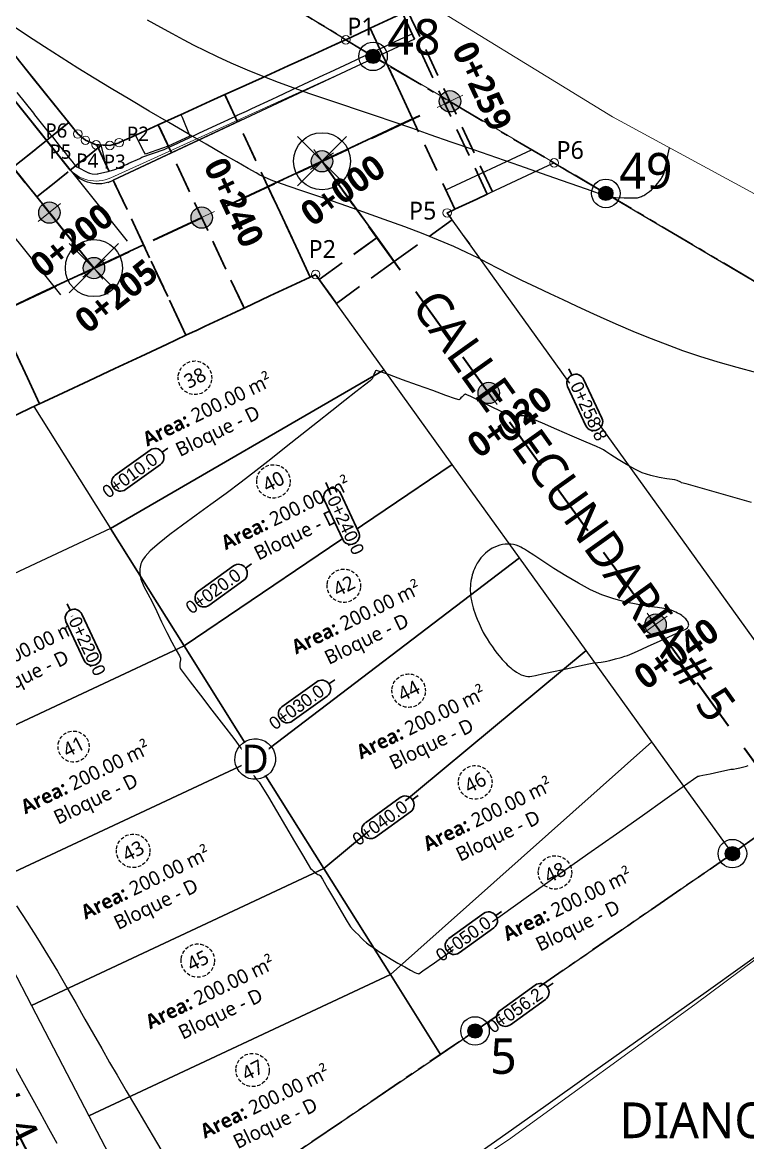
# Model space of a CAD drawing. Header units: millimetres. Extents: x 86 to 591881, y 99 to 1307229.
# Drawn here: x 590791.8 to 590842.6, y 1307091.2 to 1307169.7 of the extents above; entities that cross this region are included whole.
import ezdxf
from ezdxf.enums import TextEntityAlignment as Align

# ---------------------------------------------------------------- set-up
doc = ezdxf.new("R2010")
doc.units = ezdxf.units.MM
for name, pattern in [('CENTER2', [1.125, 0.75, -0.125, 0.125, -0.125]), ('DASHDOT', [1, 0.5, -0.25, 0, -0.25]), ('DASHED', [0.75, 0.5, -0.25]), ('DASHED2', [0.375, 0.25, -0.125]), ('HIDDEN', [0.375, 0.25, -0.125]), ('PHANTOM', [2.5, 1.25, -0.25, 0.25, -0.25, 0.25, -0.25])]:
    doc.linetypes.add(name, pattern=pattern)
for name, color, linetype in [('0_BLOQUES CARRETERA', 7, 'Continuous'), ('_BREAKLINES CORRIDOR', 7, 'Continuous'), ('_MOJONES', 1, 'Continuous'), ('_PUNTOS TOPOGRAFICOS', 1, 'Continuous'), ('C-PROP-LINE', 230, 'Continuous'), ('C-PROP-TEXT', 92, 'Continuous'), ('C-ROAD', 7, 'Continuous'), ('C-ROAD-CORR-BNDY', 1, 'CENTER2'), ('C-ROAD-INTS', 5, 'Continuous'), ('C-ROAD-MARK', 212, 'Continuous'), ('C-ROAD-SAMP-TEXT', 11, 'Continuous'), ('C-ROAD-STAN-MAJR', 11, 'Continuous'), ('C-TOPO-MAJR', 9, 'Continuous'), ('C-TOPO-MINR', 8, 'Continuous'), ('C-TOPO-MINR-N', 11, 'Continuous'), ('Perimetro', 7, 'Continuous'), ('Plano', 7, 'Continuous')]:
    doc.layers.add(name, color=color, linetype=linetype)
for name, color, linetype, lineweight in [('_BLOQUES', 9, 'Continuous', 20), ('_BORDILLOS Y CUNETAS', 252, 'Continuous', 20), ('_TEXTO', 3, 'Continuous', 25), ('COTAS', 40, 'Continuous', 5), ('CUADROS', 9, 'Continuous', 20)]:
    doc.layers.add(name, color=color, linetype=linetype, lineweight=lineweight)
doc.styles.add('ST - ETIQUETAS', font='', dxfattribs={"height": 2.5})
doc.styles.get("Standard").update_dxf_attribs({"font": 'simplex.shx'})
doc.styles.get('ST - ETIQUETAS').set_extended_font_data('Roboto Thin')

# ---------------------------------------------------------------- blocks, each defined once
blk = doc.blocks.new('*X1')
for p, q in [((69.502, 22.781), (69.998, 22.781)), ((69.508, 22.812), (69.992, 22.812)), ((69.518, 22.844), (69.982, 22.844)), ((69.533, 22.875), (69.967, 22.875)), ((69.555, 22.906), (69.945, 22.906)), ((69.585, 22.938), (69.915, 22.938)), ((69.629, 22.969), (69.871, 22.969)), ((69.5, 22.75), (70, 22.75)), ((69.502, 22.719), (69.998, 22.719)), ((69.508, 22.688), (69.992, 22.688)), ((69.518, 22.656), (69.982, 22.656)), ((69.533, 22.625), (69.967, 22.625)), ((69.555, 22.594), (69.945, 22.594)), ((69.585, 22.562), (69.915, 22.562)), ((69.629, 22.531), (69.871, 22.531))]:
    blk.add_line(p, q)
blk = doc.blocks.new('Drill Hole')
at = {"color": 0, "linetype": 'ByBlock', "lineweight": -2}
for radius in [0.05, 0.025]:
    blk.add_circle((0, 0), radius, dxfattribs=at)
at = {"color": 0, "linetype": 'ByBlock', "lineweight": -2, "xscale": 0.1000000000000227, "yscale": 0.1000000000000227, "zscale": 0.1000000000000227}
blk.add_blockref('*X1', (-6.975, -2.275), dxfattribs=at)
blk = doc.blocks.new('*U51', base_point=(590555.4584, 1307117.894, 460.616))
at = {"layer": '_PUNTOS TOPOGRAFICOS', "color": 2, "linetype": 'ByBlock', "lineweight": -2, "xscale": 20, "yscale": 20, "zscale": 20}
blk.add_blockref('Drill Hole', (590555.4584, 1307117.894, 460.616), dxfattribs=at)
blk = doc.blocks.new('*U151', base_point=(590823.4989, 1307099.011, 456.089))
at = {"layer": '_PUNTOS TOPOGRAFICOS', "color": 2, "linetype": 'ByBlock', "lineweight": -2, "xscale": 20, "yscale": 20, "zscale": 20}
blk.add_blockref('Drill Hole', (590823.4989, 1307099.011, 456.089), dxfattribs=at)
blk = doc.blocks.new('*U152', base_point=(590841.5351, 1307111.434, 455.931))
at = {"layer": '_PUNTOS TOPOGRAFICOS', "color": 2, "linetype": 'ByBlock', "lineweight": -2, "xscale": 20, "yscale": 20, "zscale": 20}
blk.add_blockref('Drill Hole', (590841.5351, 1307111.434, 455.931), dxfattribs=at)
blk = doc.blocks.new('*U158', base_point=(590832.6628, 1307157.686, 456.505))
at = {"layer": '_PUNTOS TOPOGRAFICOS', "color": 2, "linetype": 'ByBlock', "lineweight": -2, "xscale": 20, "yscale": 20, "zscale": 20}
blk.add_blockref('Drill Hole', (590832.6628, 1307157.686, 456.505), dxfattribs=at)
blk = doc.blocks.new('*U159', base_point=(590816.3512, 1307167.288, 456.644))
at = {"layer": '_PUNTOS TOPOGRAFICOS', "color": 2, "linetype": 'ByBlock', "lineweight": -2, "xscale": 20, "yscale": 20, "zscale": 20}
blk.add_blockref('Drill Hole', (590816.3512, 1307167.288, 456.644), dxfattribs=at)
blk = doc.blocks.new('POINT INTERS')
at = {"layer": '0_BLOQUES CARRETERA', "linetype": 'DASHDOT', "lineweight": 5}
h = blk.add_hatch(color=244, dxfattribs=at)
h.dxf.hatch_style = 1
h.set_gradient(color1=(153, 27, 30), color2=(248, 153, 30), name='INVSPHERICAL')
h.paths.add_polyline_path([(0.6, 0, 1), (-0.6, 0, 1)])
blk.add_circle((0, 0), 0.574, dxfattribs=at)
blk = doc.blocks.new('MARCA ESTACION')
h = blk.add_hatch(color=7)
h.dxf.hatch_style = 1
h.paths.add_polyline_path([(-3, 0), (0, 0), (0, 3, 0.414214)])
h.paths.add_polyline_path([(3, 0), (0, 0), (0, -3, 0.414214)])
at = {"true_color": 0xffffff}
h = blk.add_hatch(color=7, dxfattribs=at)
h.dxf.hatch_style = 1
h.paths.add_polyline_path([(0, 3), (0, 0), (3, 0, 0.414214)])
h.paths.add_polyline_path([(0, 0), (-3, 0, 0.414214), (0, -3)])
at = {"color": 7, "lineweight": 20}
for points in [[(0, 4), (0, -4)], [(-4, 0), (4, 0)]]:
    blk.add_lwpolyline(points, dxfattribs=at)
at = {"color": 7}
blk.add_circle((0, 0), 3, dxfattribs=at)
blk = doc.blocks.new('Marker Pnt')
at = {"flags": 128}
for points in [[(0.862, -0.862), (-0.862, 0.862)], [(0.862, 0.862), (-0.862, -0.862)]]:
    blk.add_lwpolyline(points, dxfattribs=at)
blk.add_circle((0, 0), 1)

msp = doc.modelspace()

# ---------------------------------------------------------------- hatches: boundary and pattern name
at = {"layer": '_MOJONES'}
h = msp.add_hatch(color=5, dxfattribs=at)
h.dxf.hatch_style = 1
h.paths.add_polyline_path([(590816.15, 1307167.745, 0.297664), (590815.851, 1307167.288, 0.541231), (590816.552, 1307166.83), (590816.351, 1307167.288)])
h.paths.add_polyline_path([(590816.15, 1307167.745), (590816.351, 1307167.288), (590816.822, 1307167.456, 0.43503)])
h.paths.add_polyline_path([(590816.851, 1307167.288, 0.085961), (590816.822, 1307167.456), (590816.351, 1307167.288), (590816.552, 1307166.83, 0.297664)])
h = msp.add_hatch(color=5, dxfattribs=at)
h.dxf.hatch_style = 1
h.paths.add_polyline_path([(590832.462, 1307158.143, 0.297664), (590832.163, 1307157.686, 0.541231), (590832.864, 1307157.228), (590832.663, 1307157.686)])
h.paths.add_polyline_path([(590832.462, 1307158.143), (590832.663, 1307157.686), (590833.134, 1307157.854, 0.43503)])
h.paths.add_polyline_path([(590833.163, 1307157.686, 0.085961), (590833.134, 1307157.854), (590832.663, 1307157.686), (590832.864, 1307157.228, 0.297664)])
h = msp.add_hatch(color=5, dxfattribs=at)
h.dxf.hatch_style = 1
h.paths.add_polyline_path([(590841.334, 1307111.892, 0.297664), (590841.035, 1307111.434, 0.541231), (590841.736, 1307110.977), (590841.535, 1307111.434)])
h.paths.add_polyline_path([(590841.334, 1307111.892), (590841.535, 1307111.434), (590842.006, 1307111.603, 0.43503)])
h.paths.add_polyline_path([(590842.035, 1307111.434, 0.085961), (590842.006, 1307111.603), (590841.535, 1307111.434), (590841.736, 1307110.977, 0.297664)])
h = msp.add_hatch(color=5, dxfattribs=at)
h.dxf.hatch_style = 1
h.paths.add_polyline_path([(590823.298, 1307099.469, 0.297664), (590822.999, 1307099.011, 0.541231), (590823.7, 1307098.553), (590823.499, 1307099.011)])
h.paths.add_polyline_path([(590823.298, 1307099.469), (590823.499, 1307099.011), (590823.97, 1307099.179, 0.43503)])
h.paths.add_polyline_path([(590823.999, 1307099.011, 0.085961), (590823.97, 1307099.179), (590823.499, 1307099.011), (590823.7, 1307098.553, 0.297664)])

# ---------------------------------------------------------------- linework, layer by layer
at = {"layer": '_BLOQUES', "flags": 128}
msp.add_lwpolyline([(590813.801, 1307168.85), (590814.448, 1307168.453)], dxfattribs=at)
at = {"layer": '_BORDILLOS Y CUNETAS'}
msp.add_lwpolyline([(590816.511, 1307167.193), (590797.976, 1307158.779, -0.342812), (590794.992, 1307159.491), (590794.99, 1307159.494)], format="xyb", dxfattribs=at)
at = {"layer": '_BREAKLINES CORRIDOR', "flags": 128}
for points in [[(590774.232, 1307186.597), (590774.739, 1307186.675), (590775.444, 1307186.569), (590775.873, 1307186.363), (590776.242, 1307186.061), (590795.67, 1307161.85)], [(590798.564, 1307161.242), (590814.448, 1307168.453)], [(590795.67, 1307161.85), (590796.193, 1307161.407), (590796.95, 1307161.087), (590797.907, 1307161.047), (590798.564, 1307161.242)]]:
    msp.add_lwpolyline(points, dxfattribs=at)
at = {"layer": 'C-PROP-LINE', "color": 4, "linetype": 'Continuous', "lineweight": 25}
for points in [[(590776.242, 1307186.061, 0), (590795.67, 1307161.85, 0), (590796.193, 1307161.407, 0), (590796.95, 1307161.087, 0), (590797.907, 1307161.047, 0), (590798.564, 1307161.242, 0), (590814.448, 1307168.453, 0), (590801.16, 1307176.592, 0), (590787.15, 1307185.124, 0)], [(590829.031, 1307159.823, 0), (590832.663, 1307157.686, 0), (590851.678, 1307146.454, 0), (590871.247, 1307134.763, 0), (590862.909, 1307127.265, 0), (590852.26, 1307119.098, 0), (590849.671, 1307117.248, 0), (590821.544, 1307156.317, 0), (590829.031, 1307159.823, 0), (590829.038, 1307159.827, 0)], [(590817.141, 1307145.318, 0), (590812.329, 1307152.002, 0), (590792.589, 1307142.757, 0), (590797.955, 1307134.21, 0), (590817.141, 1307145.318, 0)], [(590821.907, 1307138.698, 0), (590817.141, 1307145.318, 0), (590797.955, 1307134.21, 0), (590803.117, 1307125.99, 0), (590821.907, 1307138.698, 0)], [(590826.623, 1307132.148, 0), (590821.907, 1307138.698, 0), (590803.117, 1307125.99, 0), (590808.095, 1307118.062, 0), (590826.623, 1307132.148, 0)], [(590797.955, 1307134.21, 0), (590779.506, 1307125.57, 0), (590783.963, 1307117.02, 0), (590803.117, 1307125.99, 0), (590797.955, 1307134.21, 0)], [(590831.284, 1307125.673, 0), (590826.623, 1307132.148, 0), (590808.095, 1307118.062, 0), (590812.908, 1307110.397, 0), (590831.284, 1307125.673, 0)], [(590803.117, 1307125.99, 0), (590783.963, 1307117.02, 0), (590788.261, 1307108.774, 0), (590808.095, 1307118.062, 0), (590803.117, 1307125.99, 0)], [(590835.89, 1307119.276, 0), (590831.284, 1307125.673, 0), (590812.908, 1307110.397, 0), (590817.572, 1307102.97, 0), (590835.89, 1307119.276, 0)], [(590841.535, 1307111.434, 0), (590835.89, 1307119.276, 0), (590817.572, 1307102.97, 0), (590821.086, 1307097.373, 0), (590823.499, 1307099.011, 0), (590841.535, 1307111.434, 0)], [(590812.908, 1307110.397, 0), (590808.095, 1307118.062, 0), (590788.261, 1307108.774, 0), (590792.416, 1307100.801, 0), (590812.908, 1307110.397, 0)], [(590812.908, 1307110.397, 0), (590792.416, 1307100.801, 0), (590796.443, 1307093.076, 0), (590817.572, 1307102.97, 0), (590812.908, 1307110.397, 0)], [(590821.086, 1307097.373, 0), (590817.572, 1307102.97, 0), (590796.443, 1307093.076, 0), (590801.231, 1307083.89, 0), (590821.086, 1307097.373, 0)]]:
    msp.add_polyline3d(points, dxfattribs=at)
at = {"layer": 'C-PROP-LINE', "color": 242, "linetype": 'PHANTOM', "lineweight": 30, "ltscale": 2}
msp.add_polyline3d([(590782.862, 1307071.827, 0), (590795.518, 1307080.01, 0), (590823.499, 1307099.011, 0), (590841.535, 1307111.434, 0), (590852.26, 1307119.098, 0), (590862.909, 1307127.265, 0), (590871.247, 1307134.763, 0), (590851.678, 1307146.454, 0), (590832.663, 1307157.686, 0), (590816.351, 1307167.288, 0), (590801.16, 1307176.592, 0), (590787.15, 1307185.124, 0)], dxfattribs=at)
at = {"layer": 'C-PROP-TEXT', "color": 12, "linetype": 'DASHED2', "lineweight": 25, "extrusion": (0, 0, -1)}
for centre, radius, start, end in [((-590803.871, 1307144.772), 1.175, 6.76677, 186.76677), ((-590803.871, 1307144.772), 1.175, 186.76677, 6.76677), ((-590809.368, 1307137.511), 1.171, 6.89146, 186.89146), ((-590809.368, 1307137.511), 1.171, 186.89146, 6.89146), ((-590814.304, 1307130.199), 1.169, 6.49413, 186.49413), ((-590814.304, 1307130.199), 1.169, 186.49413, 6.49413), ((-590818.846, 1307122.848), 1.171, 5.86095, 185.86095), ((-590818.846, 1307122.848), 1.171, 185.86095, 5.86095), ((-590795.364, 1307118.932), 1.089, 9.56514, 189.56514), ((-590795.364, 1307118.932), 1.089, 189.56514, 9.56514), ((-590823.508, 1307116.421), 1.18, 6.56681, 186.56681), ((-590823.508, 1307116.421), 1.18, 186.56681, 6.56681), ((-590799.541, 1307111.629), 1.173, 6.84971, 186.84971), ((-590799.541, 1307111.629), 1.173, 186.84971, 6.84971), ((-590829.102, 1307110.116), 1.171, 6.90918, 186.90918), ((-590829.102, 1307110.116), 1.171, 186.90918, 6.90918), ((-590804.07, 1307103.94), 1.167, 6.55913, 186.55913), ((-590804.07, 1307103.94), 1.167, 186.55913, 6.55913), ((-590807.908, 1307096.274), 1.164, 6.16465, 186.16465), ((-590807.908, 1307096.274), 1.164, 186.16465, 6.16465)]:
    msp.add_arc(centre, radius, start, end, dxfattribs=at)
at = {"layer": 'C-ROAD', "color": 2, "linetype": 'HIDDEN', "lineweight": 35, "ltscale": 15, "flags": 128}
for points in [[(590775.558, 1307178.928), (590796.793, 1307152.456)], [(590812.775, 1307159.94), (590845.603, 1307114.341)], [(590767.102, 1307138.551), (590797.05, 1307081.093)]]:
    msp.add_lwpolyline(points, dxfattribs=at)
at = {"layer": 'C-ROAD', "color": 7, "linetype": 'Continuous', "lineweight": -3, "flags": 128}
for points in [[(590787.2, 1307169.21), (590799.133, 1307154.333)], [(590797.786, 1307158.442), (590819.286, 1307168.511)], [(590795.139, 1307159.312), (590788.882, 1307167.112)], [(590782.519, 1307165.455), (590794.453, 1307150.579)], [(590807.206, 1307162.853), (590798.15, 1307158.612)]]:
    msp.add_lwpolyline(points, dxfattribs=at)
msp.add_lwpolyline([(590795.139, 1307159.312, 0.346076), (590798.15, 1307158.612)], format="xyb", dxfattribs=at)
at = {"layer": 'C-ROAD-CORR-BNDY', "color": 166, "linetype": 'DASHED', "lineweight": 30, "ltscale": 4}
for points in [[(590780.971, 1307164.189), (590781.013, 1307164.136), (590782.265, 1307162.576), (590782.64, 1307162.109), (590782.642, 1307162.106), (590783.516, 1307161.016), (590784.768, 1307159.456), (590786.019, 1307157.896), (590787.228, 1307156.389), (590795.029, 1307162.646), (590793.82, 1307164.153), (590792.568, 1307165.713), (590791.317, 1307167.273), (590790.442, 1307168.364), (590790.44, 1307168.366), (590790.065, 1307168.833), (590788.814, 1307170.393), (590788.772, 1307170.446)], [(590822.09, 1307156.573), (590823.615, 1307157.287), (590824.354, 1307157.633), (590818.417, 1307170.312), (590817.677, 1307169.966), (590816.152, 1307169.251)], [(590824.712, 1307157.801), (590818.774, 1307170.479)], [(590808.985, 1307158.165), (590809.779, 1307158.537), (590811.59, 1307159.385), (590813.401, 1307160.234), (590815.213, 1307161.082), (590817.024, 1307161.93), (590817.417, 1307162.114), (590817.419, 1307162.115), (590818.835, 1307162.778), (590819.121, 1307162.912), (590816.152, 1307169.251), (590815.866, 1307169.117), (590814.451, 1307168.455), (590814.448, 1307168.453), (590814.053, 1307168.274), (590812.232, 1307167.447), (590810.41, 1307166.62), (590808.589, 1307165.793), (590806.768, 1307164.967), (590805.969, 1307164.604)], [(590807.314, 1307149.653), (590809.125, 1307150.501), (590810.936, 1307151.35), (590811.953, 1307151.826), (590805.969, 1307164.604), (590804.947, 1307164.14), (590803.125, 1307163.313), (590801.304, 1307162.486)], [(590791.129, 1307159.517), (590791.171, 1307159.464), (590791.766, 1307158.722), (590791.768, 1307158.72), (590792.189, 1307158.195), (590792.422, 1307157.904), (590792.642, 1307157.631), (590792.799, 1307157.435), (590797.332, 1307161.071), (590796.95, 1307161.087), (590796.583, 1307161.242), (590796.193, 1307161.407), (590795.67, 1307161.85), (590795.666, 1307161.851), (590795.071, 1307162.593), (590795.029, 1307162.646)], [(590803.239, 1307147.745), (590803.691, 1307147.957), (590803.975, 1307148.09), (590804.586, 1307148.376), (590804.589, 1307148.377), (590804.592, 1307148.378), (590805.503, 1307148.805), (590807.314, 1307149.653), (590801.304, 1307162.486), (590799.483, 1307161.659), (590798.567, 1307161.244), (590798.564, 1307161.242), (590798.562, 1307161.241), (590797.907, 1307161.047), (590797.554, 1307161.062), (590796.991, 1307161.085)], [(590807.314, 1307149.653), (590801.304, 1307162.486)], [(590821.896, 1307155.828), (590821.833, 1307155.916), (590821.832, 1307155.917), (590821.832, 1307155.917), (590821.595, 1307156.246), (590821.544, 1307156.317), (590821.666, 1307156.374), (590821.667, 1307156.375), (590821.668, 1307156.375), (590822.018, 1307156.539), (590822.09, 1307156.573), (590819.121, 1307162.912), (590818.047, 1307162.409), (590812.79, 1307159.947), (590812.775, 1307159.94), (590812.788, 1307159.921), (590813.964, 1307158.288), (590814.53, 1307157.502), (590817.132, 1307153.888), (590817.136, 1307153.883), (590817.14, 1307153.877), (590817.838, 1307152.907)], [(590796.991, 1307161.085), (590797.003, 1307161.085), (590797.096, 1307161.081), (590797.097, 1307161.081), (590797.097, 1307161.081), (590797.137, 1307161.079), (590797.159, 1307161.078), (590797.166, 1307161.078), (590797.332, 1307161.071), (590792.799, 1307157.435), (590794.828, 1307154.905), (590794.965, 1307154.735), (590795.505, 1307154.061), (590796.783, 1307152.468), (590796.793, 1307152.456), (590796.803, 1307152.461), (590799.962, 1307153.94), (590800.27, 1307154.084)], [(590811.953, 1307151.826), (590812.205, 1307151.944), (590812.206, 1307151.944), (590812.207, 1307151.945), (590812.329, 1307152.002), (590812.378, 1307151.934), (590812.479, 1307151.793), (590812.48, 1307151.792), (590812.48, 1307151.792), (590812.571, 1307151.665), (590816.629, 1307154.587), (590815.628, 1307155.977), (590815.624, 1307155.983), (590815.619, 1307155.989), (590814.501, 1307157.542), (590813.964, 1307158.288), (590812.784, 1307159.927), (590812.775, 1307159.94), (590812.764, 1307159.935), (590808.985, 1307158.165)], [(590787.227, 1307156.387), (590787.377, 1307156.201), (590787.377, 1307156.2), (590787.378, 1307156.2), (590787.548, 1307155.987), (590787.626, 1307155.893), (590787.624, 1307155.892), (590787.503, 1307155.835), (590787.502, 1307155.834), (590787.501, 1307155.834), (590787.146, 1307155.668), (590787.05, 1307155.623), (590790.019, 1307149.284), (590791.459, 1307149.958), (590796.777, 1307152.448), (590796.793, 1307152.456), (590796.778, 1307152.475), (590795.52, 1307154.043), (590795.505, 1307154.061), (590794.672, 1307155.1), (590792.792, 1307157.444), (590792.787, 1307157.45), (590792.782, 1307157.456), (590791.129, 1307159.517)], [(590783.932, 1307138.703), (590785.579, 1307139.475), (590787.39, 1307140.323), (590789.202, 1307141.171), (590791.013, 1307142.019), (590792.824, 1307142.868), (590792.988, 1307142.944), (590787.05, 1307155.623), (590786.887, 1307155.546), (590785.075, 1307154.698), (590783.264, 1307153.85), (590781.453, 1307153.002), (590779.642, 1307152.153), (590777.994, 1307151.382)], [(590812.571, 1307151.665), (590813.391, 1307150.526), (590813.781, 1307149.985), (590817.838, 1307152.907), (590817.449, 1307153.448), (590816.629, 1307154.587)], [(590792.988, 1307142.944), (590793.29, 1307143.086), (590794.635, 1307143.716), (590796.446, 1307144.564), (590798.258, 1307145.412), (590800.069, 1307146.26), (590801.88, 1307147.109), (590803.239, 1307147.745), (590800.27, 1307154.084), (590798.911, 1307153.448), (590797.1, 1307152.6), (590795.289, 1307151.751), (590793.478, 1307150.903), (590791.667, 1307150.055), (590790.321, 1307149.425), (590790.019, 1307149.284)]]:
    msp.add_lwpolyline(points, close=True, dxfattribs=at)
at = {"layer": 'C-TOPO-MAJR', "color": 40, "linetype": 'Continuous', "lineweight": -3}
for points, elevation in [([(590800.52, 1307169.839), (590801.457, 1307169.332), (590802.286, 1307168.882), (590803.052, 1307168.47), (590803.8, 1307168.078), (590804.575, 1307167.688), (590805.424, 1307167.282), (590806.391, 1307166.843), (590807.522, 1307166.351), (590808.621, 1307165.897), (590809.712, 1307165.473), (590810.803, 1307165.071), (590811.901, 1307164.684), (590813.012, 1307164.305), (590814.145, 1307163.927), (590815.307, 1307163.542), (590816.504, 1307163.144), (590817.745, 1307162.725), (590819.036, 1307162.277), (590820.338, 1307161.821), (590821.807, 1307161.307), (590823.382, 1307160.756), (590825.002, 1307160.191), (590826.609, 1307159.63), (590828.141, 1307159.097), (590829.538, 1307158.61), (590830.74, 1307158.191), (590831.688, 1307157.861), (590832.319, 1307157.641), (590832.576, 1307157.552), (590832.837, 1307157.457), (590832.975, 1307157.407), (590833.024, 1307157.399), (590833.074, 1307157.393), (590833.349, 1307157.39), (590833.944, 1307157.385), (590834.54, 1307157.379), (590834.82, 1307157.378), (590834.885, 1307157.386), (590834.949, 1307157.396), (590835.017, 1307157.416), (590835.089, 1307157.44), (590835.162, 1307157.471), (590835.239, 1307157.507), (590835.316, 1307157.548), (590835.395, 1307157.594), (590835.517, 1307157.674), (590835.715, 1307157.818), (590835.872, 1307157.947), (590836.026, 1307158.093), (590836.175, 1307158.243), (590836.308, 1307158.398), (590836.456, 1307158.592), (590836.539, 1307158.713), (590836.586, 1307158.791), (590836.628, 1307158.868), (590836.664, 1307158.944), (590836.696, 1307159.017), (590836.719, 1307159.088), (590836.74, 1307159.159), (590836.793, 1307159.386), (590836.907, 1307159.886), (590837.036, 1307160.452), (590837.133, 1307160.877)], 456.5), ([(590842.878, 1307136.033), (590841.563, 1307136.405), (590840.247, 1307136.777), (590839.099, 1307137.102), (590838.285, 1307137.332), (590837.972, 1307137.421), (590837.922, 1307137.449), (590837.872, 1307137.478), (590837.818, 1307137.505), (590837.76, 1307137.531), (590837.661, 1307137.568), (590837.505, 1307137.619), (590837.323, 1307137.645), (590836.934, 1307137.699), (590836.407, 1307137.789), (590835.812, 1307137.926), (590835.215, 1307138.12), (590834.687, 1307138.367), (590834.101, 1307138.694), (590833.525, 1307139.048), (590833.023, 1307139.372), (590832.663, 1307139.614), (590832.511, 1307139.716), (590832.415, 1307139.767), (590832.318, 1307139.815), (590832.02, 1307139.945), (590831.289, 1307140.261), (590830.299, 1307140.69), (590829.223, 1307141.156), (590828.233, 1307141.583), (590827.503, 1307141.898), (590827.207, 1307142.025), (590827.109, 1307142.057), (590827.013, 1307142.083), (590826.916, 1307142.096), (590826.819, 1307142.102), (590826.724, 1307142.097), (590826.629, 1307142.086), (590826.536, 1307142.064), (590826.445, 1307142.036), (590826.357, 1307141.989), (590826.27, 1307141.954), (590826.002, 1307142.078), (590825.367, 1307142.388), (590824.548, 1307142.789), (590823.728, 1307143.191), (590823.197, 1307143.45), (590822.932, 1307143.576), (590822.841, 1307143.617), (590822.825, 1307143.622), (590822.811, 1307143.619), (590822.778, 1307143.603), (590822.724, 1307143.563), (590822.662, 1307143.512), (590822.585, 1307143.446), (590822.512, 1307143.375), (590822.448, 1307143.285), (590822.378, 1307143.215), (590822.118, 1307143.301), (590821.458, 1307143.536), (590820.533, 1307143.87), (590819.475, 1307144.253), (590818.418, 1307144.636), (590817.493, 1307144.969), (590816.938, 1307145.167), (590816.674, 1307145.258), (590816.587, 1307145.285), (590816.573, 1307145.288), (590816.559, 1307145.281), (590816.534, 1307145.252), (590816.499, 1307145.189), (590816.459, 1307145.106), (590816.411, 1307145.009), (590816.367, 1307144.906), (590816.339, 1307144.795), (590816.3, 1307144.688), (590816.153, 1307144.567), (590815.759, 1307144.254), (590815.154, 1307143.778), (590814.376, 1307143.167), (590813.462, 1307142.449), (590812.449, 1307141.653), (590811.372, 1307140.806), (590810.271, 1307139.937), (590809.181, 1307139.074), (590808.139, 1307138.245), (590807.109, 1307137.446), (590806.05, 1307136.659), (590804.991, 1307135.894), (590803.962, 1307135.156), (590802.994, 1307134.454), (590802.115, 1307133.795), (590801.355, 1307133.187), (590800.745, 1307132.638), (590800.384, 1307132.245), (590800.198, 1307131.982), (590800.117, 1307131.821), (590800.091, 1307131.745), (590800.058, 1307131.624), (590800.017, 1307131.391), (590800.009, 1307131.063), (590800.083, 1307130.651), (590800.283, 1307130.153), (590800.563, 1307129.637), (590800.881, 1307129.067), (590801.197, 1307128.406), (590801.528, 1307127.669), (590801.894, 1307126.932), (590802.252, 1307126.254), (590802.562, 1307125.689), (590802.78, 1307125.295), (590802.866, 1307125.128), (590802.853, 1307125.013), (590802.826, 1307124.896), (590802.818, 1307124.776), (590802.817, 1307124.653), (590802.818, 1307124.526), (590802.84, 1307124.4), (590803.038, 1307124.13), (590803.543, 1307123.467), (590804.252, 1307122.54), (590805.063, 1307121.482), (590805.875, 1307120.423), (590806.585, 1307119.496), (590807.091, 1307118.831), (590807.293, 1307118.559), (590807.325, 1307118.431), (590807.347, 1307118.298), (590807.382, 1307118.167), (590807.427, 1307118.031), (590807.475, 1307117.901), (590807.55, 1307117.716), (590807.651, 1307117.497), (590807.747, 1307117.308), (590807.832, 1307117.16), (590807.942, 1307116.986), (590808.076, 1307116.79), (590808.193, 1307116.633), (590808.275, 1307116.529), (590808.364, 1307116.431), (590808.45, 1307116.332), (590808.615, 1307116.058), (590809.016, 1307115.383), (590809.575, 1307114.44), (590810.213, 1307113.363), (590810.85, 1307112.287), (590811.408, 1307111.346), (590811.808, 1307110.673), (590811.972, 1307110.403), (590812.059, 1307110.311), (590812.148, 1307110.231), (590812.238, 1307110.155), (590812.322, 1307110.088), (590812.41, 1307110.029), (590812.492, 1307109.978), (590812.576, 1307109.944), (590812.655, 1307109.906), (590812.808, 1307109.649), (590813.171, 1307109.022), (590813.648, 1307108.2), (590814.139, 1307107.358), (590814.548, 1307106.668), (590814.778, 1307106.308), (590814.962, 1307106.093), (590815.127, 1307105.938), (590815.335, 1307105.742), (590815.53, 1307105.536), (590815.686, 1307105.372), (590815.897, 1307105.185), (590816.106, 1307105.027), (590816.396, 1307104.825), (590816.755, 1307104.588), (590817.166, 1307104.325), (590817.617, 1307104.047), (590818.097, 1307103.764), (590818.572, 1307103.497), (590818.985, 1307103.272), (590819.281, 1307103.116), (590819.404, 1307103.054), (590819.48, 1307103.031), (590819.555, 1307103.022), (590819.845, 1307103.225), (590820.646, 1307103.79), (590821.873, 1307104.658), (590823.44, 1307105.767), (590825.262, 1307107.057), (590827.255, 1307108.469), (590829.333, 1307109.941), (590831.411, 1307111.413), (590833.403, 1307112.825), (590835.225, 1307114.116), (590836.792, 1307115.225), (590838.017, 1307116.093), (590838.817, 1307116.659), (590839.106, 1307116.862), (590839.174, 1307116.871), (590839.244, 1307116.875), (590839.463, 1307116.923), (590839.97, 1307117.033), (590840.585, 1307117.166), (590841.128, 1307117.282), (590841.418, 1307117.341), (590841.615, 1307117.362), (590841.811, 1307117.387), (590842.047, 1307117.442), (590842.324, 1307117.518), (590842.51, 1307117.572), (590842.639, 1307117.617)], 456), ([(590794.219, 1307091.117), (590793.634, 1307092.187), (590793.027, 1307093.292), (590792.421, 1307094.391), (590791.834, 1307095.443), (590791.313, 1307096.384)], 456.5)]:
    msp.add_lwpolyline(points, dxfattribs=dict(at, elevation=elevation))
at = {"layer": 'C-TOPO-MINR', "color": 44, "linetype": 'Continuous', "lineweight": -3, "elevation": 456.25}
for points in [[(590843.246, 1307145.117), (590841.863, 1307145.492), (590840.524, 1307145.874), (590839.248, 1307146.266), (590838.058, 1307146.666), (590836.839, 1307147.114), (590835.685, 1307147.562), (590834.589, 1307148.01), (590833.542, 1307148.458), (590832.537, 1307148.905), (590831.564, 1307149.349), (590830.615, 1307149.79), (590829.683, 1307150.227), (590828.759, 1307150.66), (590827.835, 1307151.087), (590826.781, 1307151.583), (590825.896, 1307152.02), (590825.123, 1307152.418), (590824.406, 1307152.793), (590823.687, 1307153.163), (590822.909, 1307153.546), (590822.014, 1307153.96), (590820.946, 1307154.422), (590819.872, 1307154.852), (590818.576, 1307155.341), (590817.136, 1307155.865), (590815.626, 1307156.401), (590814.121, 1307156.925), (590812.699, 1307157.415), (590811.433, 1307157.848), (590810.4, 1307158.2), (590809.676, 1307158.448), (590809.335, 1307158.568), (590809.003, 1307158.702), (590808.742, 1307158.817), (590808.422, 1307158.976), (590808.156, 1307159.122), (590807.605, 1307159.436), (590806.81, 1307159.891), (590805.813, 1307160.465), (590804.659, 1307161.133), (590803.389, 1307161.871), (590802.047, 1307162.654), (590800.674, 1307163.459), (590799.315, 1307164.26), (590798.012, 1307165.035), (590796.807, 1307165.758), (590795.657, 1307166.467), (590794.492, 1307167.206), (590793.32, 1307167.966), (590792.148, 1307168.734), (590790.982, 1307169.5)], [(590791.372, 1307107.765), (590792.117, 1307106.637), (590792.842, 1307105.494), (590793.548, 1307104.345), (590794.233, 1307103.197), (590794.897, 1307102.06), (590795.54, 1307100.94), (590796.161, 1307099.847), (590796.76, 1307098.789), (590797.335, 1307097.775), (590797.887, 1307096.812), (590798.415, 1307095.908), (590799.056, 1307094.824), (590799.705, 1307093.723), (590800.341, 1307092.644), (590800.942, 1307091.623), (590801.486, 1307090.699)], [(590822.965, 1307089.909), (590825.653, 1307091.807), (590828.454, 1307093.788), (590831.314, 1307095.812), (590834.176, 1307097.841), (590836.986, 1307099.836), (590839.69, 1307101.757), (590842.232, 1307103.566), (590844.557, 1307105.224)]]:
    msp.add_lwpolyline(points, dxfattribs=at)
at = {"layer": 'C-TOPO-MINR', "color": 44, "linetype": 'Continuous', "lineweight": -3, "elevation": 455.75}
msp.add_lwpolyline([(590824.077, 1307132.329), (590824.042, 1307132.292), (590823.985, 1307132.23), (590823.915, 1307132.148), (590823.811, 1307132.008), (590823.724, 1307131.884), (590823.658, 1307131.78), (590823.583, 1307131.645), (590823.511, 1307131.507), (590823.458, 1307131.391), (590823.4, 1307131.243), (590823.344, 1307131.092), (590823.306, 1307130.967), (590823.266, 1307130.808), (590823.229, 1307130.647), (590823.206, 1307130.513), (590823.186, 1307130.345), (590823.17, 1307130.175), (590823.165, 1307130.034), (590823.167, 1307129.858), (590823.174, 1307129.681), (590823.188, 1307129.535), (590823.213, 1307129.353), (590823.243, 1307129.17), (590823.275, 1307129.019), (590823.322, 1307128.831), (590823.37, 1307128.643), (590823.416, 1307128.489), (590823.481, 1307128.298), (590823.555, 1307128.098), (590823.652, 1307127.849), (590823.776, 1307127.558), (590823.931, 1307127.229), (590824.079, 1307126.934), (590824.205, 1307126.702), (590824.339, 1307126.479), (590824.513, 1307126.207), (590824.711, 1307125.912), (590824.893, 1307125.661), (590825.051, 1307125.455), (590825.179, 1307125.294), (590825.301, 1307125.146), (590825.403, 1307125.031), (590825.528, 1307124.899), (590825.654, 1307124.768), (590825.757, 1307124.667), (590825.881, 1307124.554), (590826.006, 1307124.444), (590826.108, 1307124.359), (590826.23, 1307124.268), (590826.403, 1307124.146), (590826.57, 1307124.048), (590826.739, 1307123.962), (590826.895, 1307123.903), (590827.054, 1307123.858), (590827.198, 1307123.839), (590827.336, 1307123.845), (590827.474, 1307123.866), (590827.729, 1307123.92), (590828.32, 1307124.048), (590829.119, 1307124.221), (590829.997, 1307124.412), (590830.826, 1307124.591), (590831.477, 1307124.729), (590831.822, 1307124.798), (590832.103, 1307124.832), (590832.327, 1307124.849), (590832.607, 1307124.888), (590832.938, 1307124.963), (590833.349, 1307125.07), (590833.738, 1307125.179), (590834.006, 1307125.259), (590834.191, 1307125.321), (590834.337, 1307125.377), (590834.518, 1307125.452), (590834.873, 1307125.61), (590835.586, 1307125.933), (590836.47, 1307126.335), (590837.337, 1307126.73), (590837.999, 1307127.032), (590838.268, 1307127.157), (590838.326, 1307127.2), (590838.377, 1307127.244), (590838.412, 1307127.292), (590838.442, 1307127.342), (590838.457, 1307127.396), (590838.468, 1307127.45), (590838.463, 1307127.508), (590838.455, 1307127.566), (590838.432, 1307127.625), (590838.405, 1307127.687), (590838.366, 1307127.747), (590838.322, 1307127.81), (590838.267, 1307127.871), (590838.206, 1307127.935), (590838.137, 1307127.995), (590838.06, 1307128.057), (590837.978, 1307128.116), (590837.886, 1307128.177), (590837.791, 1307128.233), (590837.686, 1307128.29), (590837.579, 1307128.343), (590837.463, 1307128.395), (590837.348, 1307128.44), (590837.17, 1307128.504), (590836.951, 1307128.572), (590836.725, 1307128.609), (590836.277, 1307128.668), (590835.654, 1307128.757), (590834.905, 1307128.885), (590834.076, 1307129.058), (590833.216, 1307129.285), (590832.372, 1307129.574), (590831.598, 1307129.923), (590830.744, 1307130.377), (590829.865, 1307130.89), (590829.013, 1307131.417), (590828.244, 1307131.913), (590827.61, 1307132.334), (590827.165, 1307132.633), (590826.963, 1307132.766), (590826.825, 1307132.843), (590826.715, 1307132.903), (590826.578, 1307132.963), (590826.385, 1307133.034), (590826.19, 1307133.079), (590825.997, 1307133.111), (590825.803, 1307133.118), (590825.612, 1307133.113), (590825.423, 1307133.085), (590825.236, 1307133.045), (590825.055, 1307132.984), (590824.876, 1307132.913), (590824.705, 1307132.822), (590824.536, 1307132.721), (590824.377, 1307132.602), (590824.222, 1307132.473), (590824.077, 1307132.329)], close=True, dxfattribs=at)
at = {"layer": 'C-TOPO-MINR-N', "color": 11, "linetype": 'Continuous', "lineweight": -3, "elevation": 456}
for points in [[(590817.301, 1307169.789), (590816.152, 1307169.251), (590816.077, 1307169.216), (590815.866, 1307169.117), (590815.482, 1307168.937), (590814.451, 1307168.454), (590814.45, 1307168.454), (590814.448, 1307168.453), (590814.335, 1307168.402), (590814.053, 1307168.274), (590813.508, 1307168.026), (590812.232, 1307167.447), (590811.637, 1307167.177), (590810.41, 1307166.62), (590809.765, 1307166.327), (590808.589, 1307165.793), (590807.894, 1307165.478), (590806.768, 1307164.967), (590806.446, 1307164.82), (590805.969, 1307164.604), (590805.543, 1307164.411), (590804.947, 1307164.14), (590804.151, 1307163.779), (590803.125, 1307163.313), (590802.893, 1307163.207), (590802.968, 1307163.023), (590803.512, 1307161.707), (590802.001, 1307160.998), (590800.403, 1307160.43), (590800.298, 1307160.63), (590799.703, 1307161.759), (590799.661, 1307161.74), (590799.483, 1307161.659), (590799.032, 1307161.455), (590798.567, 1307161.244), (590798.566, 1307161.243), (590798.564, 1307161.242), (590798.563, 1307161.242), (590798.562, 1307161.241), (590798.229, 1307161.143), (590797.907, 1307161.047), (590797.721, 1307161.055), (590797.554, 1307161.062), (590797.494, 1307161.064), (590797.407, 1307161.068), (590797.332, 1307161.071), (590797.323, 1307161.072), (590797.285, 1307161.073), (590797.542, 1307160.072), (590797.535, 1307160.082), (590797.509, 1307160.125), (590797.445, 1307160.235), (590797.444, 1307160.236), (590797.444, 1307160.237), (590797.296, 1307160.452), (590797.001, 1307161.085), (590796.995, 1307161.085), (590796.991, 1307161.085), (590796.978, 1307161.086), (590796.95, 1307161.087), (590796.916, 1307161.101), (590796.583, 1307161.242), (590796.542, 1307161.26), (590796.193, 1307161.407), (590796.13, 1307161.46), (590795.669, 1307161.85), (590795.669, 1307161.85), (590795.666, 1307161.851), (590795.593, 1307161.942), (590795.071, 1307162.593), (590795.066, 1307162.599), (590795.029, 1307162.646), (590794.9, 1307162.807), (590793.82, 1307164.153), (590793.719, 1307164.279), (590792.568, 1307165.713), (590792.501, 1307165.796), (590791.317, 1307167.273)], [(590791.383, 1307164.763), (590792.556, 1307163.297), (590792.633, 1307163.201), (590793.757, 1307161.796), (590793.84, 1307161.692), (590793.843, 1307161.688), (590793.882, 1307161.639), (590794.433, 1307160.951), (590794.476, 1307160.897), (590794.478, 1307160.894), (590794.478, 1307160.894), (590794.867, 1307160.408), (590794.899, 1307160.369), (590795.114, 1307160.1), (590795.132, 1307160.078), (590795.333, 1307159.825), (590795.351, 1307159.804), (590795.363, 1307159.788), (590795.508, 1307159.607), (590795.589, 1307159.547), (590796.423, 1307159.118), (590796.424, 1307159.118), (590796.476, 1307159.104), (590796.479, 1307159.103), (590796.669, 1307159.066), (590796.676, 1307159.064), (590797.023, 1307159.043), (590797.023, 1307159.043), (590797.025, 1307159.043), (590797.025, 1307159.043), (590797.027, 1307159.043), (590797.053, 1307159.048), (590797.778, 1307159.213), (590797.782, 1307159.215), (590797.853, 1307159.246), (590798.262, 1307159.351), (590798.339, 1307159.386), (590798.575, 1307159.493), (590798.624, 1307159.516), (590799.133, 1307159.746), (590799.239, 1307159.795), (590799.241, 1307159.796), (590799.241, 1307159.796), (590799.244, 1307159.797), (590799.244, 1307159.798), (590799.999, 1307160.139), (590800.16, 1307160.214), (590801.709, 1307160.761), (590802.04, 1307160.915), (590802.375, 1307161.072), (590803.852, 1307161.761), (590804.199, 1307161.923), (590805.664, 1307162.607), (590806.479, 1307162.988), (590806.682, 1307163.083), (590806.841, 1307163.157), (590807.476, 1307163.454), (590807.847, 1307163.627), (590809.289, 1307164.3), (590809.671, 1307164.478), (590811.101, 1307165.146), (590811.495, 1307165.33), (590812.913, 1307165.992), (590813.319, 1307166.182), (590814.725, 1307166.838), (590814.815, 1307166.88), (590815.118, 1307167.022), (590815.119, 1307167.022), (590815.121, 1307167.023), (590815.449, 1307167.176), (590816.537, 1307167.684), (590816.605, 1307167.716), (590816.824, 1307167.818), (590817.187, 1307167.988), (590818.35, 1307168.53), (590818.529, 1307168.614), (590819.089, 1307168.876)], [(590822.627, 1307154.813), (590822.642, 1307154.791), (590822.675, 1307154.746), (590823.125, 1307154.122)]]:
    msp.add_lwpolyline(points, dxfattribs=at)
msp.add_lwpolyline([(590795.536, 1307159.634), (590795.538, 1307159.632), (590795.596, 1307159.599), (590795.582, 1307159.677), (590795.536, 1307159.634)], close=True, dxfattribs=at)
at = {"layer": 'COTAS', "flags": 128}
for points in [[(590814.448, 1307168.453), (590829.038, 1307159.827)], [(590871.247, 1307134.763), (590862.909, 1307127.265), (590852.26, 1307119.098), (590849.671, 1307117.248), (590821.544, 1307156.317), (590829.038, 1307159.827), (590832.663, 1307157.686), (590851.678, 1307146.454), (590871.247, 1307134.763)], [(590841.535, 1307111.434), (590849.671, 1307117.248)]]:
    msp.add_lwpolyline(points, dxfattribs=at)
at = {"layer": 'COTAS'}
for centre in [(590814.448, 1307168.453), (590795.67, 1307161.85), (590796.193, 1307161.407), (590798.564, 1307161.242), (590796.95, 1307161.087), (590797.907, 1307161.047), (590829.038, 1307159.827), (590832.663, 1307157.686), (590821.544, 1307156.317), (590812.329, 1307152.002), (590841.535, 1307111.434), (590823.499, 1307099.011)]:
    msp.add_circle(centre, 0.3, dxfattribs=at)
at = {"layer": 'Plano'}
msp.add_line((590821.454, 1307157.931), (590827.464, 1307160.746), dxfattribs=at)
at = {"layer": 'Plano', "lineweight": 13, "elevation": 457.488}
msp.add_lwpolyline([(590726.368, 1307228.98), (590788.237, 1307190.368), (590797.767, 1307184.748), (590817.727, 1307172.507), (590833.141, 1307163.043), (590844.453, 1307156.906), (590875.462, 1307138.911), (590883.27, 1307146.418), (590890.351, 1307153.188), (590908.999, 1307171.153)], dxfattribs=at)
at = {"layer": 'Plano', "lineweight": 13}
msp.add_lwpolyline([(590782.338, 1307062.911), (590800.634, 1307074.656), (590811.99, 1307082.256), (590825.852, 1307091.385), (590838.902, 1307100.853), (590855.9, 1307113.529), (590868.428, 1307122.134), (590878.077, 1307128.81), (590880.539, 1307128.633), (590900.941, 1307116.804), (590921.002, 1307105.048)], dxfattribs=at)

# ---------------------------------------------------------------- block references
at = {"layer": '_MOJONES'}
for p in [(590816.351, 1307167.288), (590832.663, 1307157.686), (590841.535, 1307111.434), (590823.499, 1307099.011, 456.089)]:
    msp.add_blockref('*U51', p, dxfattribs=at)
at = {"layer": '_PUNTOS TOPOGRAFICOS'}
for name, p in [('*U159', (590816.351, 1307167.288, 456.644)), ('*U158', (590832.663, 1307157.686, 456.505)), ('*U152', (590841.535, 1307111.434, 455.931)), ('*U151', (590823.499, 1307099.011, 456.089))]:
    msp.add_blockref(name, p, dxfattribs=at)
at = {"layer": 'C-ROAD-INTS', "color": 4, "linetype": 'Continuous', "lineweight": -3, "xscale": 2, "yscale": 2, "zscale": 2}
for p in [(590812.775, 1307159.94), (590796.793, 1307152.456)]:
    msp.add_blockref('Marker Pnt', p, dxfattribs=at)
at = {"layer": 'C-ROAD-MARK', "color": 18, "linetype": 'Continuous', "lineweight": 9, "xscale": 0.02615086839485391, "yscale": 0.02615086839485391, "zscale": 0.02615086839485391}
for p in [(590821.743, 1307164.14), (590812.775, 1307159.94), (590796.793, 1307152.456)]:
    msp.add_blockref('POINT INTERS', p, dxfattribs=at)
at = {"layer": 'C-ROAD-STAN-MAJR', "color": 11, "linetype": 'Continuous', "lineweight": -3}
for p, xscale, yscale, zscale, rotation in [((590821.743, 1307164.14), 0.25, 0.25, 0.25, 25.09380764794674), ((590812.775, 1307159.94), 0.25, 0.25, 0.25, 305.7518402208602), ((590793.674, 1307156.344), 0.2499999999999999, 0.2499999999999999, 0.2499999999999999, 308.7358628024659), ((590804.345, 1307155.992), 0.25, 0.25, 0.25, 25.09380764794674), ((590796.793, 1307152.456), 0.2499999999999999, 0.2499999999999999, 0.2499999999999999, 308.7358628024659), ((590824.46, 1307143.709), 0.25, 0.25, 0.25, 305.7518402208602), ((590836.146, 1307127.478), 0.25, 0.25, 0.25, 305.7518402208602)]:
    msp.add_blockref('MARCA ESTACION', p, dxfattribs=dict(at, xscale=xscale, yscale=yscale, zscale=zscale, rotation=rotation))

# ---------------------------------------------------------------- texts
at = {"layer": '_TEXTO', "style": 'ST - ETIQUETAS'}
for s, rotation, p in [('CALLE SECUNDARIA # 5', 305.49381, (590829.446, 1307135.094)), ('CALLE SECUNDARIA # 4', 296.77106, (590782.689, 1307106.687))]:
    msp.add_text(s, height=2.5, rotation=rotation, dxfattribs=at).set_placement(p, align=Align.CENTER)
msp.add_text('DIANOVA LARGAESPADA', height=2.5, dxfattribs=at).set_placement((590852.545, 1307091.5), align=Align.CENTER)
at = {"layer": 'C-PROP-TEXT', "color": 92, "linetype": 'Continuous', "lineweight": -3, "char_height": 1, "attachment_point": 2, "rotation": 26, "style": 'ST - ETIQUETAS'}
for insert in [(590804.514, 1307143), (590810.01, 1307135.743), (590814.945, 1307128.433), (590791.126, 1307125.863), (590819.488, 1307121.08), (590795.968, 1307117.237), (590824.153, 1307114.645), (590800.183, 1307109.859), (590829.744, 1307108.347), (590804.71, 1307102.176), (590808.546, 1307094.512)]:
    msp.add_mtext('{\\fRoboto Thin|b1|i0|c0|p2;\\C18;\\c0;Area:\\C0; \\fRoboto Thin|b0|i0|c0|p2;\\C178;\\c4980736;200.00 m²\\PBloque - D}', dxfattribs=dict(at, insert=insert))
at = {"layer": 'C-PROP-TEXT', "color": 2, "linetype": 'Continuous', "lineweight": -3, "char_height": 1, "attachment_point": 8, "rotation": 27, "style": 'ST - ETIQUETAS'}
for s, insert in [('{\\fRoboto Black|b0|i0|c0|p2;38}', (590804.104, 1307144.314)), ('{\\fRoboto Black|b0|i0|c0|p2;40}', (590809.602, 1307137.053)), ('{\\fRoboto Black|b0|i0|c0|p2;42}', (590814.535, 1307129.747)), ('{\\fRoboto Black|b0|i0|c0|p2;44}', (590819.073, 1307122.403)), ('{\\fRoboto Black|b0|i0|c0|p2;41}', (590795.591, 1307118.487)), ('{\\fRoboto Black|b0|i0|c0|p2;46}', (590823.741, 1307115.963)), ('{\\fRoboto Black|b0|i0|c0|p2;43}', (590799.774, 1307111.171)), ('{\\fRoboto Black|b0|i0|c0|p2;48}', (590829.336, 1307109.658)), ('{\\fRoboto Black|b0|i0|c0|p2;45}', (590804.301, 1307103.488)), ('{\\fRoboto Black|b0|i0|c0|p2;47}', (590808.135, 1307095.828))]:
    msp.add_mtext(s, dxfattribs=dict(at, insert=insert))
at = {"layer": 'C-ROAD-STAN-MAJR', "color": 7, "linetype": 'Continuous', "lineweight": -3, "char_height": 1.75, "attachment_point": 5}
for s, insert, rotation in [('{\\fRoboto Black|b1|i0|c0|p2;\\C18;\\c0;0+259}', (590824.007, 1307165.2), 295.09381), ('{\\fRoboto Black|b1|i0|c0|p2;\\C18;\\c0;0+240}', (590806.609, 1307157.053), 295.09381), ('{\\fRoboto Black|b1|i0|c0|p2;\\C18;\\c0;0+000}', (590814.235, 1307157.911), 35.75184), ('{\\fRoboto Black|b1|i0|c0|p2;\\C18;\\c0;0+200}', (590795.238, 1307154.394), 38.73586), ('{\\fRoboto Black|b1|i0|c0|p2;\\C18;\\c0;0+205}', (590798.357, 1307150.506), 38.73586), ('{\\fRoboto Black|b1|i0|c0|p2;\\C18;\\c0;0+020}', (590825.921, 1307141.68), 35.75184), ('{\\fRoboto Black|b1|i0|c0|p2;\\C18;\\c0;0+040}', (590837.606, 1307125.449), 35.75184)]:
    msp.add_mtext(s, dxfattribs=dict(at, insert=insert, rotation=rotation))
at = {"layer": 'CUADROS', "style": 'ST - ETIQUETAS'}
for s, height, p in [('P1', 1.25, (590815.505, 1307169.374)), ('P6', 1, (590794.157, 1307162.094)), ('P2', 1, (590799.874, 1307161.867)), ('P5', 1, (590794.446, 1307160.615)), ('P6', 1.25, (590830.165, 1307160.727)), ('P4', 1, (590796.327, 1307159.983)), ('P3', 1, (590798.253, 1307159.91)), ('P5', 1.25, (590819.828, 1307156.48)), ('P2', 1.25, (590812.795, 1307153.793))]:
    msp.add_text(s, height=height, dxfattribs=at).set_placement(p, align=Align.MIDDLE_CENTER)
at = {"layer": 'Perimetro', "color": 3, "style": 'ST - ETIQUETAS'}
for s, p in [('48', (590817.345, 1307167.402)), ('49', (590833.605, 1307158.02)), ('5', (590824.556, 1307096.005))]:
    msp.add_text(s, height=2.5, dxfattribs=at).set_placement(p)

# ---------------------------------------------------------------- next in the draw order: texts
at = {"layer": 'C-PROP-TEXT', "color": 92, "linetype": 'Continuous', "lineweight": -3, "insert": (590808.095, 1307118.062), "char_height": 2, "width": 1.58714, "attachment_point": 5, "bg_fill": 3, "box_fill_scale": 1.075, "bg_fill_color": 256, "bg_fill_true_color": 13158600, "bg_fill_transparency": 0}
msp.add_mtext('{\\fRoboto Black|b0|i0|c0|p2;\\C3;D}', dxfattribs=at)
at = {"layer": 'C-ROAD-SAMP-TEXT', "color": 194, "linetype": 'Continuous', "lineweight": -3, "char_height": 0.9, "bg_fill": 3, "box_fill_scale": 1.166667, "bg_fill_color": 256, "bg_fill_true_color": 13158600, "bg_fill_transparency": 0}
for s, insert, width, attachment_point, rotation in [('{\\fFreestyle Script|b0|i0|c0|p66;\\C196;\\c8323135;0+258.8}', (590830.546, 1307144.411), 3.0516, 4, 295.09381), ('{\\fFreestyle Script|b0|i0|c0|p66;\\C196;\\c8323135;0+056.2}', (590828.074, 1307101.721), 3.0635, 6, 35.75184)]:
    msp.add_mtext(s, dxfattribs=dict(at, insert=insert, width=width, attachment_point=attachment_point, rotation=rotation))

# ---------------------------------------------------------------- next in the draw order: linework, layer by layer
at = {"layer": 'C-PROP-TEXT', "color": 92, "linetype": 'Continuous', "lineweight": -3, "extrusion": (0, 0, -1)}
for start, end in [(231.84277, 51.84277), (51.84277, 231.84277)]:
    msp.add_arc((-590808.095, 1307118.062), 1.422, start, end, dxfattribs=at)
at = {"layer": 'C-ROAD', "color": 2, "linetype": 'HIDDEN', "lineweight": 35, "ltscale": 15, "flags": 128}
msp.add_lwpolyline([(590586.998, 1307054.208), (590821.743, 1307164.14)], dxfattribs=at)
at = {"layer": 'C-ROAD-SAMP-TEXT', "color": 194, "linetype": 'Continuous', "lineweight": 30}
for p, q in [((590830.079, 1307145.407), (590830.291, 1307144.954)), ((590830.308, 1307144.962), (590830.275, 1307144.947)), ((590832.387, 1307141.937), (590831.106, 1307144.673)), ((590829.986, 1307144.149), (590831.267, 1307141.413)), ((590832.065, 1307141.124), (590832.098, 1307141.139)), ((590827.712, 1307102.223), (590825.251, 1307100.451)), ((590828.571, 1307102.057), (590828.55, 1307102.086)), ((590828.966, 1307102.364), (590828.561, 1307102.072)), ((590825.973, 1307099.447), (590828.435, 1307101.219)), ((590825.114, 1307099.613), (590825.136, 1307099.583))]:
    msp.add_line(p, q, dxfattribs=at)
for centre, start, end in [((590830.529, 1307144.403), 115.09381, 205.09381), ((590830.562, 1307144.419), 25.09381, 115.09381), ((590831.844, 1307141.683), 295.09381, 25.09381), ((590831.811, 1307141.667), 205.09381, 295.09381), ((590828.063, 1307101.736), 35.75184, 125.75184), ((590828.084, 1307101.706), 305.75184, 35.75184), ((590825.601, 1307099.964), 125.75184, 215.75184), ((590825.623, 1307099.934), 215.75184, 305.75184)]:
    msp.add_arc(centre, 0.6, start, end, dxfattribs=at)

# ---------------------------------------------------------------- next in the draw order: texts
at = {"layer": 'C-ROAD-SAMP-TEXT', "color": 194, "linetype": 'Continuous', "lineweight": -3, "char_height": 0.9, "width": 3.04168, "bg_fill": 3, "box_fill_scale": 1.166667, "bg_fill_color": 256, "bg_fill_true_color": 13158600, "bg_fill_transparency": 0}
for s, insert, attachment_point, rotation in [('{\\fFreestyle Script|b0|i0|c0|p66;\\C196;\\c8323135;0+010.0}', (590801.088, 1307139.204), 6, 35.75184), ('{\\fFreestyle Script|b0|i0|c0|p66;\\C196;\\c8323135;0+240.0}', (590813.506, 1307136.431), 4, 295.09381), ('{\\fFreestyle Script|b0|i0|c0|p66;\\C196;\\c8323135;0+020.0}', (590806.931, 1307131.089), 6, 35.75184), ('{\\fFreestyle Script|b0|i0|c0|p66;\\C196;\\c8323135;0+220.0}', (590795.393, 1307127.949), 4, 295.09381), ('{\\fFreestyle Script|b0|i0|c0|p66;\\C196;\\c8323135;0+030.0}', (590812.773, 1307122.973), 6, 35.75184), ('{\\fFreestyle Script|b0|i0|c0|p66;\\C196;\\c8323135;0+040.0}', (590818.616, 1307114.857), 6, 35.75184), ('{\\fFreestyle Script|b0|i0|c0|p66;\\C196;\\c8323135;0+050.0}', (590824.459, 1307106.742), 6, 35.75184)]:
    msp.add_mtext(s, dxfattribs=dict(at, insert=insert, attachment_point=attachment_point, rotation=rotation))

# ---------------------------------------------------------------- next in the draw order: linework, layer by layer
at = {"layer": 'C-ROAD-SAMP-TEXT', "color": 194, "linetype": 'Continuous', "lineweight": 30}
for p, q in [((590800.727, 1307139.706), (590798.282, 1307137.946)), ((590801.585, 1307139.54), (590801.564, 1307139.57)), ((590801.981, 1307139.847), (590801.575, 1307139.555)), ((590799.005, 1307136.943), (590801.449, 1307138.702)), ((590798.146, 1307137.109), (590798.168, 1307137.079)), ((590813.039, 1307137.427), (590813.251, 1307136.975)), ((590813.268, 1307136.982), (590813.235, 1307136.967)), ((590815.343, 1307133.966), (590814.066, 1307136.693)), ((590812.946, 1307136.169), (590814.223, 1307133.442)), ((590815.021, 1307133.153), (590815.054, 1307133.168)), ((590807.823, 1307131.731), (590807.417, 1307131.439)), ((590806.569, 1307131.59), (590804.125, 1307129.831)), ((590807.428, 1307131.424), (590807.407, 1307131.454)), ((590804.848, 1307128.827), (590807.292, 1307130.587)), ((590794.927, 1307128.945), (590795.139, 1307128.493)), ((590795.156, 1307128.5), (590795.122, 1307128.485)), ((590803.989, 1307128.993), (590804.01, 1307128.964)), ((590794.833, 1307127.687), (590796.111, 1307124.96)), ((590797.231, 1307125.484), (590795.953, 1307128.211)), ((590796.909, 1307124.671), (590796.942, 1307124.686)), ((590812.412, 1307123.475), (590809.968, 1307121.715)), ((590813.271, 1307123.309), (590813.25, 1307123.338)), ((590813.666, 1307123.616), (590813.26, 1307123.324)), ((590810.691, 1307120.712), (590813.135, 1307122.471)), ((590809.832, 1307120.878), (590809.853, 1307120.848)), ((590818.255, 1307115.359), (590815.811, 1307113.6)), ((590819.114, 1307115.193), (590819.092, 1307115.223)), ((590819.509, 1307115.5), (590819.103, 1307115.208)), ((590816.533, 1307112.596), (590818.977, 1307114.356)), ((590815.674, 1307112.762), (590815.696, 1307112.732)), ((590825.352, 1307107.385), (590824.946, 1307107.092)), ((590824.098, 1307107.244), (590821.654, 1307105.484)), ((590824.956, 1307107.078), (590824.935, 1307107.107)), ((590822.376, 1307104.481), (590824.82, 1307106.24)), ((590821.517, 1307104.647), (590821.539, 1307104.617))]:
    msp.add_line(p, q, dxfattribs=at)
for centre, start, end in [((590801.077, 1307139.219), 35.75184, 125.75184), ((590801.099, 1307139.189), 305.75184, 35.75184), ((590798.633, 1307137.459), 125.75184, 215.75184), ((590798.654, 1307137.43), 215.75184, 305.75184), ((590813.489, 1307136.423), 115.09381, 205.09381), ((590813.522, 1307136.439), 25.09381, 115.09381), ((590814.8, 1307133.712), 295.09381, 25.09381), ((590814.766, 1307133.696), 205.09381, 295.09381), ((590806.92, 1307131.103), 35.75184, 125.75184), ((590806.941, 1307131.074), 305.75184, 35.75184), ((590804.476, 1307129.344), 125.75184, 215.75184), ((590795.377, 1307127.941), 115.09381, 205.09381), ((590795.41, 1307127.957), 25.09381, 115.09381), ((590804.497, 1307129.314), 215.75184, 305.75184), ((590796.687, 1307125.23), 295.09381, 25.09381), ((590796.654, 1307125.214), 205.09381, 295.09381), ((590812.763, 1307122.988), 35.75184, 125.75184), ((590812.784, 1307122.958), 305.75184, 35.75184), ((590810.319, 1307121.228), 125.75184, 215.75184), ((590810.34, 1307121.199), 215.75184, 305.75184), ((590818.605, 1307114.872), 35.75184, 125.75184), ((590818.627, 1307114.843), 305.75184, 35.75184), ((590816.161, 1307113.113), 125.75184, 215.75184), ((590816.183, 1307113.083), 215.75184, 305.75184), ((590824.448, 1307106.757), 35.75184, 125.75184), ((590824.47, 1307106.727), 305.75184, 35.75184), ((590822.004, 1307104.997), 125.75184, 215.75184), ((590822.025, 1307104.967), 215.75184, 305.75184)]:
    msp.add_arc(centre, 0.6, start, end, dxfattribs=at)

doc.saveas('drawing.dxf')
